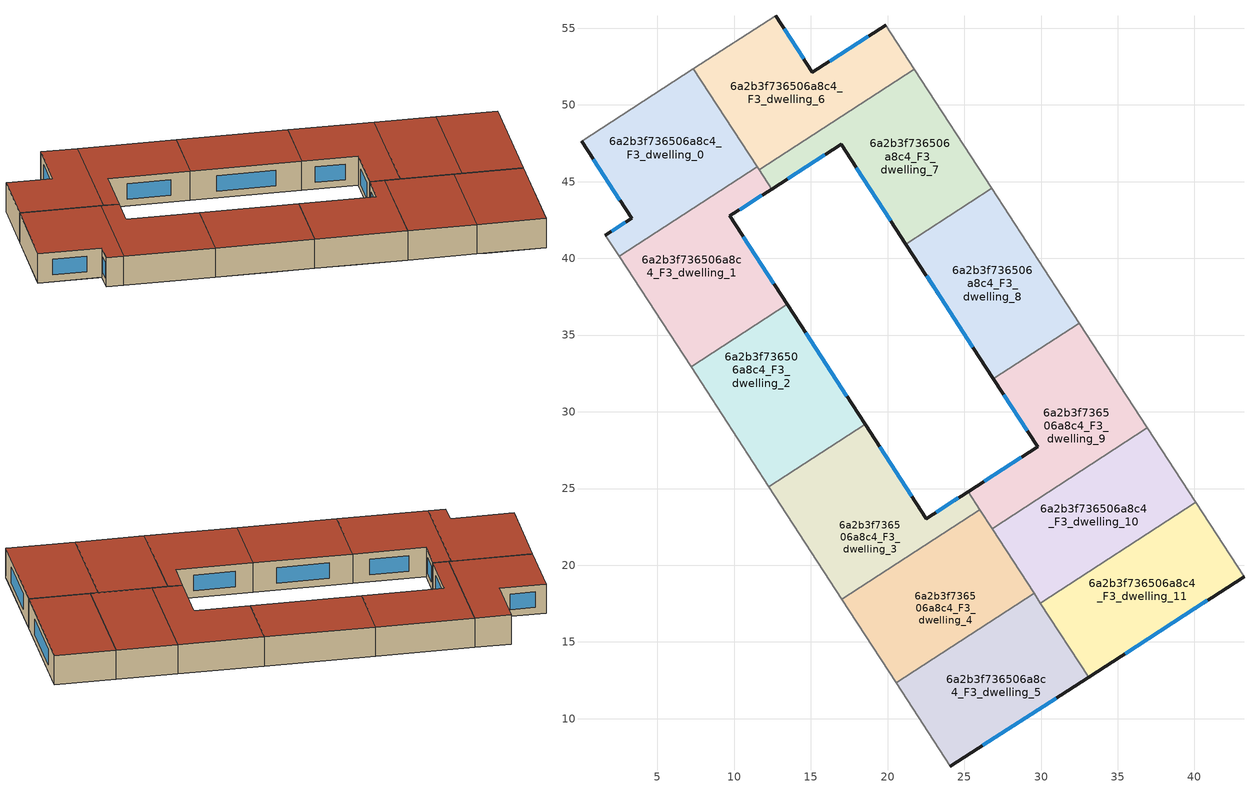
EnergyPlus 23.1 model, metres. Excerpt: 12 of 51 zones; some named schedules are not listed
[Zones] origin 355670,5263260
6a2b3f736506a8c4_F3_dwelling_0
 floor to 6a2b3f736506a8c4_F2_dwelling_0 (EU_floor_Construction): 7.35,52.36 10.99,46.74 3.71,42.01 0.05,47.65 z9
 floor to 6a2b3f736506a8c4_F2_dwelling_1 (EU_floor_Construction): 10.99,46.74 11.5,45.96 2.52,40.12 1.61,41.52 3.32,42.62 3.71,42.01 z9
 wall outside (EU_wall_Construction): 0.05,47.65 3.32,42.62 1.61,41.52 z9:12
 wall to 6a2b3f736506a8c4_F3_dwelling_1 (EU_wall_Construction): 2.52,40.12 11.5,45.96 z9:12
 wall adiabatic (EU_wall_Construction): 1.61,41.52 2.52,40.12 / 7.35,52.36 0.05,47.65 z9:12
 wall to 6a2b3f736506a8c4_F3_dwelling_6 (EU_wall_Construction): 11.5,45.96 7.35,52.36 z9:12
 window (EU_Window_Construction): 2.92,42.36 2.01,41.78 / 0.82,46.47 2.55,43.8 z9.7:11.3
 roof outside (EU_roof_Construction): 11.5,45.96 7.35,52.36 0.05,47.65 3.32,42.62 1.61,41.52 2.52,40.12 z12
6a2b3f736506a8c4_F3_dwelling_1
 floor to 6a2b3f736506a8c4_F2_dwelling_1 (EU_floor_Construction): 11.5,45.96 12.44,44.52 9.72,42.76 12.01,39.23 5.74,35.16 2.52,40.12 z9
 floor to 6a2b3f736506a8c4_F2_dwelling_2 (EU_floor_Construction): 12.01,39.23 13.46,37 7.19,32.93 5.74,35.16 z9
 wall outside (EU_wall_Construction): 13.46,37 9.72,42.76 12.44,44.52 z9:12
 wall to 6a2b3f736506a8c4_F3_dwelling_2 (EU_wall_Construction): 7.19,32.92 13.46,37 z9:12
 wall adiabatic (EU_wall_Construction): 2.52,40.12 7.19,32.92 z9:12
 wall to 6a2b3f736506a8c4_F3_dwelling_7 (EU_wall_Construction): 12.44,44.52 11.63,45.76 z9:12
 wall to 6a2b3f736506a8c4_F3_dwelling_6 (EU_wall_Construction): 11.63,45.76 11.5,45.96 z9:12
 window (EU_Window_Construction): 10.36,43.17 11.8,44.1 / 12.58,38.35 10.6,41.41 z9.7:11.3
 roof outside (EU_roof_Construction): 13.46,37 9.72,42.76 12.44,44.52 11.5,45.96 2.52,40.12 7.19,32.92 z12
6a2b3f736506a8c4_F3_dwelling_10
 floor to 6a2b3f736506a8c4_F2_dwelling_11 (EU_floor_Construction): 36.92,28.95 40.07,24.1 29.96,17.54 26.81,22.38 z9
 wall to 6a2b3f736506a8c4_F3_dwelling_9 (EU_wall_Construction): 36.92,28.95 26.81,22.38 z9:12
 wall adiabatic (EU_wall_Construction): 40.07,24.1 36.92,28.95 z9:12
 wall to 6a2b3f736506a8c4_F3_dwelling_11 (EU_wall_Construction): 29.96,17.54 40.07,24.1 z9:12
 wall to 6a2b3f736506a8c4_F3_dwelling_4 (EU_wall_Construction): 26.81,22.38 29.55,18.17 z9:12
 wall to 6a2b3f736506a8c4_F3_dwelling_5 (EU_wall_Construction): 29.55,18.17 29.96,17.54 z9:12
 roof outside (EU_roof_Construction): 40.07,24.1 36.92,28.95 26.81,22.38 29.96,17.54 z12
6a2b3f736506a8c4_F3_dwelling_11
 floor to 6a2b3f736506a8c4_F2_dwelling_12 (EU_floor_Construction): 40.07,24.1 43.23,19.24 33.1,12.7 29.96,17.54 z9
 wall outside (EU_wall_Construction): 33.1,12.7 43.23,19.24 z9:12
 wall adiabatic (EU_wall_Construction): 43.23,19.24 40.07,24.1 z9:12
 wall to 6a2b3f736506a8c4_F3_dwelling_5 (EU_wall_Construction): 29.96,17.54 33.1,12.7 z9:12
 window (EU_Window_Construction): 35.48,14.24 40.85,17.7 z9.7:11.3
 roof outside (EU_roof_Construction): 43.23,19.24 40.07,24.1 29.96,17.54 33.1,12.7 z12
6a2b3f736506a8c4_F3_dwelling_2
 floor to 6a2b3f736506a8c4_F2_dwelling_3 (EU_floor_Construction): 16.36,32.53 18.54,29.18 12.27,25.1 10.09,28.46 z9
 floor adiabatic (EU_floor_Construction): 16.36,32.53 10.09,28.46 7.19,32.92 13.46,37 18.54,29.18 z9
 wall outside (EU_wall_Construction): 18.54,29.18 13.46,37 z9:12
 wall to 6a2b3f736506a8c4_F3_dwelling_3 (EU_wall_Construction): 12.27,25.1 18.54,29.18 z9:12
 wall adiabatic (EU_wall_Construction): 7.19,32.92 12.27,25.1 z9:12
 window (EU_Window_Construction): 17.35,31.01 14.65,35.16 z9.7:11.3
 roof outside (EU_roof_Construction): 18.54,29.18 13.46,37 7.19,32.92 12.27,25.1 z12
6a2b3f736506a8c4_F3_dwelling_3
 floor to 6a2b3f736506a8c4_F2_dwelling_3 (EU_floor_Construction): 18.54,29.18 20.72,25.83 14.45,21.75 12.27,25.1 z9
 floor to 6a2b3f736506a8c4_F2_dwelling_4 (EU_floor_Construction): 25.24,24.8 26,23.63 17.02,17.79 14.45,21.75 20.72,25.83 22.52,23.04 z9
 wall outside (EU_wall_Construction): 25.24,24.8 22.52,23.04 18.54,29.18 z9:12
 wall to 6a2b3f736506a8c4_F3_dwelling_4 (EU_wall_Construction): 17.02,17.79 26,23.63 z9:12
 wall adiabatic (EU_wall_Construction): 12.27,25.1 17.02,17.79 z9:12
 wall to 6a2b3f736506a8c4_F3_dwelling_9 (EU_wall_Construction): 26,23.63 25.24,24.8 z9:12
 window (EU_Window_Construction): 21.59,24.48 19.47,27.74 / 24.6,24.38 23.16,23.45 z9.7:11.3
 roof outside (EU_roof_Construction): 26,23.63 25.24,24.8 22.52,23.04 18.54,29.18 12.27,25.1 17.02,17.79 z12
6a2b3f736506a8c4_F3_dwelling_4
 floor to 6a2b3f736506a8c4_F2_dwelling_4 (EU_floor_Construction): 26,23.63 27.01,22.07 18.03,16.23 17.02,17.79 z9
 floor to 6a2b3f736506a8c4_F2_dwelling_5 (EU_floor_Construction): 27.01,22.07 29.55,18.17 20.56,12.33 18.03,16.23 z9
 wall to 6a2b3f736506a8c4_F3_dwelling_5 (EU_wall_Construction): 20.56,12.33 29.55,18.17 z9:12
 wall adiabatic (EU_wall_Construction): 17.02,17.79 20.56,12.33 z9:12
 wall to 6a2b3f736506a8c4_F3_dwelling_9 (EU_wall_Construction): 26.81,22.38 26,23.63 z9:12
 roof outside (EU_roof_Construction): 29.55,18.17 26,23.63 17.02,17.79 20.56,12.33 z12
6a2b3f736506a8c4_F3_dwelling_5
 floor to 6a2b3f736506a8c4_F2_dwelling_5 (EU_floor_Construction): 29.55,18.17 30.05,17.39 21.07,11.56 20.56,12.33 z9
 floor to 6a2b3f736506a8c4_F2_dwelling_6 (EU_floor_Construction): 30.05,17.39 33.1,12.7 24.1,6.89 21.07,11.56 z9
 wall outside (EU_wall_Construction): 24.1,6.89 33.1,12.7 z9:12
 wall adiabatic (EU_wall_Construction): 20.56,12.33 24.1,6.89 z9:12
 window (EU_Window_Construction): 26.21,8.25 30.99,11.34 z9.7:11.3
 roof outside (EU_roof_Construction): 33.1,12.7 29.55,18.17 20.56,12.33 24.1,6.89 z12
6a2b3f736506a8c4_F3_dwelling_6
 floor to 6a2b3f736506a8c4_F2_dwelling_7 (EU_floor_Construction): 19.86,55.21 21.74,52.33 11.63,45.76 7.35,52.36 12.71,55.82 15.1,52.14 z9
 wall outside (EU_wall_Construction): 19.86,55.21 15.1,52.14 12.71,55.82 z9:12
 wall to 6a2b3f736506a8c4_F3_dwelling_7 (EU_wall_Construction): 11.63,45.76 21.74,52.33 z9:12
 wall adiabatic (EU_wall_Construction): 12.71,55.82 7.35,52.36 / 21.74,52.33 19.86,55.21 z9:12
 window (EU_Window_Construction): 14.54,53 13.27,54.95 / 18.75,54.49 16.22,52.86 z9.7:11.3
 roof outside (EU_roof_Construction): 21.74,52.33 19.86,55.21 15.1,52.14 12.71,55.82 7.35,52.36 11.63,45.76 z12
6a2b3f736506a8c4_F3_dwelling_7
 floor outside (EU_floor_Construction): 16.97,47.44 16.16,48.7 21.2,40.93 z9
 floor to 6a2b3f736506a8c4_F2_dwelling_8 (EU_floor_Construction): 21.74,52.33 26.78,44.56 21.2,40.93 16.16,48.7 z9
 floor to 6a2b3f736506a8c4_F2_dwelling_7 (EU_floor_Construction): 16.16,48.7 16.97,47.44 12.44,44.52 11.63,45.76 z9
 wall outside (EU_wall_Construction): 12.44,44.52 16.97,47.44 21.2,40.93 z9:12
 wall adiabatic (EU_wall_Construction): 26.78,44.56 21.74,52.33 z9:12
 wall to 6a2b3f736506a8c4_F3_dwelling_8 (EU_wall_Construction): 21.2,40.93 26.78,44.56 z9:12
 window (EU_Window_Construction): 13.5,45.2 15.9,46.76 / 17.96,45.91 20.2,42.46 z9.7:11.3
 roof outside (EU_roof_Construction): 26.78,44.56 21.74,52.33 11.63,45.76 12.44,44.52 16.97,47.44 21.2,40.93 z12
6a2b3f736506a8c4_F3_dwelling_8
 floor to 6a2b3f736506a8c4_F2_dwelling_9 (EU_floor_Construction): 26.78,44.56 32.49,35.78 26.9,32.15 21.2,40.93 z9
 wall outside (EU_wall_Construction): 21.2,40.93 26.9,32.15 z9:12
 wall adiabatic (EU_wall_Construction): 32.49,35.78 26.78,44.56 z9:12
 wall to 6a2b3f736506a8c4_F3_dwelling_9 (EU_wall_Construction): 26.9,32.15 32.49,35.78 z9:12
 window (EU_Window_Construction): 22.54,38.87 25.56,34.21 z9.7:11.3
 roof outside (EU_roof_Construction): 32.49,35.78 26.78,44.56 21.2,40.93 26.9,32.15 z12
6a2b3f736506a8c4_F3_dwelling_9
 floor to 6a2b3f736506a8c4_F2_dwelling_10 (EU_floor_Construction): 32.49,35.78 36.92,28.95 26.81,22.38 25.24,24.8 29.78,27.72 26.9,32.15 z9
 wall outside (EU_wall_Construction): 26.9,32.15 29.78,27.72 25.24,24.8 z9:12
 wall adiabatic (EU_wall_Construction): 36.92,28.95 32.49,35.78 z9:12
 window (EU_Window_Construction): 28.71,27.04 26.31,25.48 / 27.58,31.11 29.1,28.76 z9.7:11.3
 roof outside (EU_roof_Construction): 36.92,28.95 32.49,35.78 26.9,32.15 29.78,27.72 25.24,24.8 26.81,22.38 z12
[Building]
EU S2 Campaign: North Axis=0; Terrain=City; Solar Distribution=FullExterior
[Site:Location]
Budapest.Ferenc.Liszt.Intl.AP: Latitude=47.437; Longitude=19.256; Time Zone=1; Elevation=185
[SizingPeriod:WeatherFileDays]
AnnualSizingPeriod: Begin Month=1; Begin Day of Month=1; End Month=12; End Day of Month=31; Day of Week for Start Day=Monday; Use Weather File Daylight Saving Period=No; Use Weather File Rain and Snow Indicators=No
[MATERIAL]
EU_InternalMass_Material: Roughness=MediumRough; Thickness=0.1; Conductivity=1; Density=1800; Specific Heat=900; Thermal Absorptance=0.9; Solar Absorptance=0.7; Visible Absorptance=0.7
[MATERIAL:NOMASS] Roughness=MediumRough; Thermal Absorptance=0.9; Solar Absorptance=0.7; Visible Absorptance=0.7
Name | Thermal Resistance
EU_wall_NoMass | 0.832559
EU_roof_NoMass | 1.39638
EU_floor_NoMass | 0.872794
[WINDOWMATERIAL:SIMPLEGLAZINGSYSTEM]
EU_Window_SimpleGlazing: UFactor=2.79869; Solar Heat Gain Coefficient=0.75; Visible Transmittance=0.75
[CONSTRUCTION]
EU_wall_Construction: EU_wall_NoMass
EU_roof_Construction: EU_roof_NoMass
EU_floor_Construction: EU_floor_NoMass
EU_Window_Construction: EU_Window_SimpleGlazing
EU_InternalMass_Construction: EU_InternalMass_Material
[ZONE] Type=1; Multiplier=1; Ceiling Height=autocalculate; Floor Area=autocalculate; Part of Total Floor Area=Yes
Name | Volume
6a2b3f736506a8c4_F3_dwelling_0 | 209.169
6a2b3f736506a8c4_F3_dwelling_1 | 209.134
6a2b3f736506a8c4_F3_dwelling_10; 6a2b3f736506a8c4_F3_dwelling_8 | 209.154
6a2b3f736506a8c4_F3_dwelling_11; 6a2b3f736506a8c4_F3_dwelling_3 | 209.168
6a2b3f736506a8c4_F3_dwelling_2 | 209.18
6a2b3f736506a8c4_F3_dwelling_4 | 209.131
6a2b3f736506a8c4_F3_dwelling_5 | 209.16
6a2b3f736506a8c4_F3_dwelling_6 | 209.141
6a2b3f736506a8c4_F3_dwelling_7 | 209.164
6a2b3f736506a8c4_F3_dwelling_9 | 209.128
[INTERNALMASS] Construction=EU_InternalMass_Construction
Name | Zone or ZoneList | Surface Area
6a2b3f736506a8c4_F3_dwelling_0_EU_InternalMass | 6a2b3f736506a8c4_F3_dwelling_0 | 69.723
6a2b3f736506a8c4_F3_dwelling_1_EU_InternalMass | 6a2b3f736506a8c4_F3_dwelling_1 | 69.7114
6a2b3f736506a8c4_F3_dwelling_2_EU_InternalMass | 6a2b3f736506a8c4_F3_dwelling_2 | 69.7266
6a2b3f736506a8c4_F3_dwelling_3_EU_InternalMass | 6a2b3f736506a8c4_F3_dwelling_3 | 69.7227
6a2b3f736506a8c4_F3_dwelling_4_EU_InternalMass | 6a2b3f736506a8c4_F3_dwelling_4 | 69.7104
6a2b3f736506a8c4_F3_dwelling_5_EU_InternalMass | 6a2b3f736506a8c4_F3_dwelling_5 | 69.7199
6a2b3f736506a8c4_F3_dwelling_6_EU_InternalMass | 6a2b3f736506a8c4_F3_dwelling_6 | 69.7136
6a2b3f736506a8c4_F3_dwelling_7_EU_InternalMass | 6a2b3f736506a8c4_F3_dwelling_7 | 69.7212
6a2b3f736506a8c4_F3_dwelling_8_EU_InternalMass | 6a2b3f736506a8c4_F3_dwelling_8 | 69.7181
6a2b3f736506a8c4_F3_dwelling_9_EU_InternalMass | 6a2b3f736506a8c4_F3_dwelling_9 | 69.7095
6a2b3f736506a8c4_F3_dwelling_10_EU_InternalMass | 6a2b3f736506a8c4_F3_dwelling_10 | 69.7183
6a2b3f736506a8c4_F3_dwelling_11_EU_InternalMass | 6a2b3f736506a8c4_F3_dwelling_11 | 69.7227
[OTHEREQUIPMENT] Fuel Type=Electricity; Design Level Calculation Method=Watts/Area; Power per Zone Floor Area=1; Fraction Latent=0; Fraction Radiant=0; Fraction Lost=0; Carbon Dioxide Generation Rate=0; EndUse Subcategory=EU_Step8_InternalGains
Name | Zone or ZoneList or Space or SpaceList | Schedule
EU_Step8_InternalGain_6a2b3f736506a8c4_F3_dwelling_0_f000 | 6a2b3f736506a8c4_F3_dwelling_0 | EU_Step8_GainSchedule_6a2b3f736506a8c4_F3_dwelling_0_f000
EU_Step8_InternalGain_6a2b3f736506a8c4_F3_dwelling_1_f000 | 6a2b3f736506a8c4_F3_dwelling_1 | EU_Step8_GainSchedule_6a2b3f736506a8c4_F3_dwelling_1_f000
EU_Step8_InternalGain_6a2b3f736506a8c4_F3_dwelling_2_f000 | 6a2b3f736506a8c4_F3_dwelling_2 | EU_Step8_GainSchedule_6a2b3f736506a8c4_F3_dwelling_2_f000
EU_Step8_InternalGain_6a2b3f736506a8c4_F3_dwelling_3_f000 | 6a2b3f736506a8c4_F3_dwelling_3 | EU_Step8_GainSchedule_6a2b3f736506a8c4_F3_dwelling_3_f000
EU_Step8_InternalGain_6a2b3f736506a8c4_F3_dwelling_4_f000 | 6a2b3f736506a8c4_F3_dwelling_4 | EU_Step8_GainSchedule_6a2b3f736506a8c4_F3_dwelling_4_f000
EU_Step8_InternalGain_6a2b3f736506a8c4_F3_dwelling_5_f000 | 6a2b3f736506a8c4_F3_dwelling_5 | EU_Step8_GainSchedule_6a2b3f736506a8c4_F3_dwelling_5_f000
EU_Step8_InternalGain_6a2b3f736506a8c4_F3_dwelling_6_f000 | 6a2b3f736506a8c4_F3_dwelling_6 | EU_Step8_GainSchedule_6a2b3f736506a8c4_F3_dwelling_6_f000
EU_Step8_InternalGain_6a2b3f736506a8c4_F3_dwelling_7_f000 | 6a2b3f736506a8c4_F3_dwelling_7 | EU_Step8_GainSchedule_6a2b3f736506a8c4_F3_dwelling_7_f000
EU_Step8_InternalGain_6a2b3f736506a8c4_F3_dwelling_8_f000 | 6a2b3f736506a8c4_F3_dwelling_8 | EU_Step8_GainSchedule_6a2b3f736506a8c4_F3_dwelling_8_f000
EU_Step8_InternalGain_6a2b3f736506a8c4_F3_dwelling_9_f000 | 6a2b3f736506a8c4_F3_dwelling_9 | EU_Step8_GainSchedule_6a2b3f736506a8c4_F3_dwelling_9_f000
EU_Step8_InternalGain_6a2b3f736506a8c4_F3_dwelling_10_f000 | 6a2b3f736506a8c4_F3_dwelling_10 | EU_Step8_GainSchedule_6a2b3f736506a8c4_F3_dwelling_10_f000
EU_Step8_InternalGain_6a2b3f736506a8c4_F3_dwelling_11_f000 | 6a2b3f736506a8c4_F3_dwelling_11 | EU_Step8_GainSchedule_6a2b3f736506a8c4_F3_dwelling_11_f000
[ZONEVENTILATION:DESIGNFLOWRATE] Schedule=EU_AlwaysOn; Design Flow Rate Calculation Method=AirChanges/Hour; Air Changes per Hour=0.475469; Ventilation Type=Natural; Fan Pressure Rise=0; Fan Total Efficiency=1; Constant Term Coefficient=1; Temperature Term Coefficient=0; Velocity Term Coefficient=0; Velocity Squared Term Coefficient=0; Minimum Indoor Temperature=-100; Maximum Indoor Temperature=100; Delta Temperature=-100; Minimum Outdoor Temperature=-100; Maximum Outdoor Temperature=100; Maximum Wind Speed=40
Name | Zone or ZoneList or Space or SpaceList
EU_ConstantAir_6a2b3f736506a8c4_F3_dwelling_0 | 6a2b3f736506a8c4_F3_dwelling_0
EU_ConstantAir_6a2b3f736506a8c4_F3_dwelling_1 | 6a2b3f736506a8c4_F3_dwelling_1
EU_ConstantAir_6a2b3f736506a8c4_F3_dwelling_2 | 6a2b3f736506a8c4_F3_dwelling_2
EU_ConstantAir_6a2b3f736506a8c4_F3_dwelling_3 | 6a2b3f736506a8c4_F3_dwelling_3
EU_ConstantAir_6a2b3f736506a8c4_F3_dwelling_4 | 6a2b3f736506a8c4_F3_dwelling_4
EU_ConstantAir_6a2b3f736506a8c4_F3_dwelling_5 | 6a2b3f736506a8c4_F3_dwelling_5
EU_ConstantAir_6a2b3f736506a8c4_F3_dwelling_6 | 6a2b3f736506a8c4_F3_dwelling_6
EU_ConstantAir_6a2b3f736506a8c4_F3_dwelling_7 | 6a2b3f736506a8c4_F3_dwelling_7
EU_ConstantAir_6a2b3f736506a8c4_F3_dwelling_8 | 6a2b3f736506a8c4_F3_dwelling_8
EU_ConstantAir_6a2b3f736506a8c4_F3_dwelling_9 | 6a2b3f736506a8c4_F3_dwelling_9
EU_ConstantAir_6a2b3f736506a8c4_F3_dwelling_10 | 6a2b3f736506a8c4_F3_dwelling_10
EU_ConstantAir_6a2b3f736506a8c4_F3_dwelling_11 | 6a2b3f736506a8c4_F3_dwelling_11
[HVACTEMPLATE:ZONE:IDEALLOADSAIRSYSTEM] System Availability Schedule=EU_AlwaysOn; Maximum Heating Supply Air Temperature=50; Minimum Cooling Supply Air Temperature=13; Maximum Heating Supply Air Humidity Ratio=0.0156; Minimum Cooling Supply Air Humidity Ratio=0.0077; Heating Limit=NoLimit; Cooling Limit=NoLimit; Heating Availability Schedule=EU_AlwaysOn; Cooling Availability Schedule=EU_CoolingOff; Dehumidification Control Type=ConstantSensibleHeatRatio; Cooling Sensible Heat Ratio=0.7; Dehumidification Setpoint=60; Humidification Control Type=None; Humidification Setpoint=30; Outdoor Air Method=None; Outdoor Air Flow Rate per Person=0.00944; Outdoor Air Flow Rate per Zone Floor Area=0; Outdoor Air Flow Rate per Zone=0; Demand Controlled Ventilation Type=None; Outdoor Air Economizer Type=NoEconomizer; Heat Recovery Type=None; Sensible Heat Recovery Effectiveness=0.7; Latent Heat Recovery Effectiveness=0.65
Name | Template Thermostat
6a2b3f736506a8c4_F3_dwelling_0 | EU_HeatOnly_6a2b3f736506a8c4_F3_dwelling_0
6a2b3f736506a8c4_F3_dwelling_1 | EU_HeatOnly_6a2b3f736506a8c4_F3_dwelling_1
6a2b3f736506a8c4_F3_dwelling_2 | EU_HeatOnly_6a2b3f736506a8c4_F3_dwelling_2
6a2b3f736506a8c4_F3_dwelling_3 | EU_HeatOnly_6a2b3f736506a8c4_F3_dwelling_3
6a2b3f736506a8c4_F3_dwelling_4 | EU_HeatOnly_6a2b3f736506a8c4_F3_dwelling_4
6a2b3f736506a8c4_F3_dwelling_5 | EU_HeatOnly_6a2b3f736506a8c4_F3_dwelling_5
6a2b3f736506a8c4_F3_dwelling_6 | EU_HeatOnly_6a2b3f736506a8c4_F3_dwelling_6
6a2b3f736506a8c4_F3_dwelling_7 | EU_HeatOnly_6a2b3f736506a8c4_F3_dwelling_7
6a2b3f736506a8c4_F3_dwelling_8 | EU_HeatOnly_6a2b3f736506a8c4_F3_dwelling_8
6a2b3f736506a8c4_F3_dwelling_9 | EU_HeatOnly_6a2b3f736506a8c4_F3_dwelling_9
6a2b3f736506a8c4_F3_dwelling_10 | EU_HeatOnly_6a2b3f736506a8c4_F3_dwelling_10
6a2b3f736506a8c4_F3_dwelling_11 | EU_HeatOnly_6a2b3f736506a8c4_F3_dwelling_11
[SIZING:ZONE] Zone Cooling Design Supply Air Temperature Input Method=SupplyAirTemperature; Zone Cooling Design Supply Air Temperature=13; Zone Heating Design Supply Air Temperature Input Method=SupplyAirTemperature; Zone Heating Design Supply Air Temperature=50; Zone Cooling Design Supply Air Humidity Ratio=0.008; Zone Heating Design Supply Air Humidity Ratio=0.008; Cooling Design Air Flow Method=DesignDay; Cooling Design Air Flow Rate=0; Cooling Minimum Air Flow per Zone Floor Area=0.000762; Cooling Minimum Air Flow=0; Cooling Minimum Air Flow Fraction=0.2; Heating Design Air Flow Method=DesignDay; Heating Design Air Flow Rate=0; Heating Maximum Air Flow per Zone Floor Area=0.002032; Heating Maximum Air Flow=0.141576; Heating Maximum Air Flow Fraction=0.3; Account for Dedicated Outdoor Air System=No; Dedicated Outdoor Air System Control Strategy=NeutralSupplyAir; Dedicated Outdoor Air Low Setpoint Temperature for Design=autosize; Dedicated Outdoor Air High Setpoint Temperature for Design=autosize; Zone Load Sizing Method=Sensible Load Only No Latent Load; Zone Latent Cooling Design Supply Air Humidity Ratio Input Method=HumidityRatioDifference; Zone Cooling Design Supply Air Humidity Ratio Difference=0.005; Zone Latent Heating Design Supply Air Humidity Ratio Input Method=HumidityRatioDifference; Zone Humidification Design Supply Air Humidity Ratio Difference=0.005
6a2b3f736506a8c4_F3_dwelling_0; 6a2b3f736506a8c4_F3_dwelling_1; 6a2b3f736506a8c4_F3_dwelling_2; 6a2b3f736506a8c4_F3_dwelling_3; 6a2b3f736506a8c4_F3_dwelling_4; 6a2b3f736506a8c4_F3_dwelling_5; 6a2b3f736506a8c4_F3_dwelling_6; 6a2b3f736506a8c4_F3_dwelling_7; 6a2b3f736506a8c4_F3_dwelling_8; 6a2b3f736506a8c4_F3_dwelling_9; 6a2b3f736506a8c4_F3_dwelling_10; 6a2b3f736506a8c4_F3_dwelling_11
[SCHEDULE:FILE]
EU_Step8_GainSchedule_6a2b3f736506a8c4_F3_dwelling_0_f000: File=../../schedules/6a2b3f736506a8c4/6a2b3f736506a8c4_F3_dwelling_0_f000_gain.csv; Column Number=1; Rows to Skip at Top=0; Number of Hours of Data=8760; Column Separator=Comma; Interpolate to Timestep=No; Minutes per Item=60; Adjust Schedule for Daylight Savings=Yes
